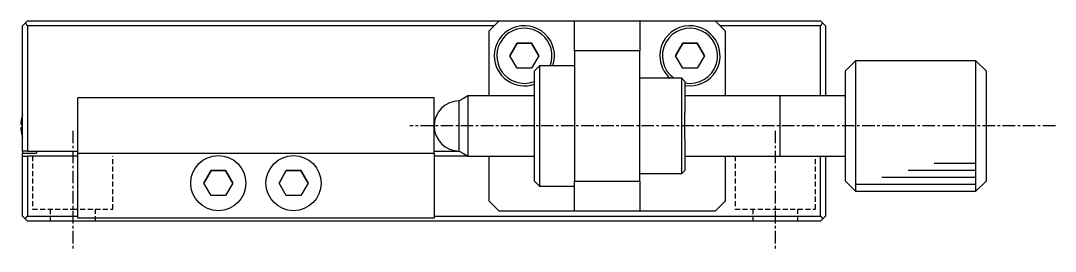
# Model space of a CAD drawing. Extents: x 587 to 873, y 180 to 423.
# Drawn here: x 690 to 793.1, y 227 to 250 of the extents above; entities that cross this region are included whole.
import ezdxf

# ---------------------------------------------------------------- set-up
doc = ezdxf.new("R2010")
doc.units = 0
doc.linetypes.add('CENTER', pattern=[2, 1.25, -0.25, 0.25, -0.25])
doc.linetypes.add('DASHED', pattern=[0.75, 0.5, -0.25])
doc.layers.get('0').update_dxf_attribs({"linetype": 'CONTINUOUS'})
doc.layers.add('CENTER', color=1, linetype='CENTER')

msp = doc.modelspace()

# ---------------------------------------------------------------- linework, layer by layer
at = {"color": 7, "linetype": 'CONTINUOUS'}
for p, q in [((690.21, 249.46), (690.46, 249.71)), ((690.46, 249.71), (690.71, 249.96)), ((690.46, 249.71), (690.71, 249.46)), ((690.71, 249.96), (737.71, 249.96)), ((737.71, 249.96), (736.71, 248.96)), ((737.71, 249.96), (745.21, 249.96)), ((745.21, 246.96), (745.21, 249.96)), ((745.21, 249.96), (751.71, 249.96)), ((751.71, 249.96), (759.21, 249.96)), ((751.71, 249.96), (751.71, 246.96)), ((759.21, 249.96), (769.71, 249.96)), ((760.21, 248.96), (759.21, 249.96)), ((769.71, 249.96), (769.96, 249.71)), ((769.71, 249.46), (769.96, 249.71)), ((769.96, 249.71), (770.21, 249.46)), ((690.21, 236.96), (690.21, 249.46)), ((737.21, 249.46), (690.71, 249.46)), ((690.71, 249.46), (690.71, 236.96)), ((736.71, 242.46), (736.71, 248.96)), ((769.71, 249.46), (759.71, 249.46)), ((760.21, 248.96), (760.21, 242.46)), ((769.71, 242.46), (769.71, 249.46)), ((770.21, 249.46), (770.21, 242.46)), ((739.49, 247.71), (738.77, 246.46)), ((738.77, 246.46), (739.49, 247.71)), ((740.93, 247.71), (739.49, 247.71)), ((739.49, 247.71), (740.93, 247.71)), ((741.65, 246.46), (740.93, 247.71)), ((740.93, 247.71), (741.65, 246.46)), ((755.99, 247.71), (755.27, 246.46)), ((755.27, 246.46), (755.99, 247.71)), ((757.43, 247.71), (755.99, 247.71)), ((755.99, 247.71), (757.43, 247.71)), ((758.15, 246.46), (757.43, 247.71)), ((757.43, 247.71), (758.15, 246.46)), ((739.49, 245.21), (738.77, 246.46)), ((741.65, 246.46), (740.93, 245.21)), ((745.21, 246.96), (745.21, 233.96)), ((751.71, 246.96), (745.21, 246.96)), ((751.71, 233.96), (751.71, 246.96)), ((755.99, 245.21), (755.27, 246.46)), ((758.15, 246.46), (757.43, 245.21)), ((741.71, 245.46), (741.21, 244.96)), ((745.21, 245.46), (741.71, 245.46)), ((741.71, 245.46), (741.71, 239.46)), ((773.21, 245.96), (772.21, 244.96)), ((785.21, 245.96), (773.21, 245.96)), ((773.21, 245.96), (773.21, 232.96)), ((786.21, 244.96), (785.21, 245.96)), ((785.21, 239.4), (785.21, 245.96)), ((740.93, 245.21), (739.49, 245.21)), ((741.21, 239.46), (741.21, 244.96)), ((757.43, 245.21), (755.99, 245.21)), ((772.21, 233.96), (772.21, 244.96)), ((786.21, 244.96), (786.21, 239.41)), ((755.91, 244.21), (751.71, 244.21)), ((756.21, 243.91), (755.91, 244.21)), ((755.91, 234.71), (755.91, 244.21)), ((756.21, 243.91), (756.21, 242.46)), ((756.21, 243.91), (756.21, 240.78)), ((734.58, 242.46), (734.14, 242.21)), ((741.21, 242.46), (734.58, 242.46)), ((734.58, 242.46), (734.58, 236.46)), ((765.71, 242.46), (756.21, 242.46)), ((765.72, 242.46), (765.71, 242.46)), ((765.71, 242.46), (765.71, 242.46)), ((772.21, 242.46), (765.71, 242.46)), ((765.71, 239.46), (765.71, 242.46)), ((731.21, 242.26), (695.71, 242.26)), ((695.71, 236.76), (695.71, 242.26)), ((731.21, 236.76), (731.21, 242.26)), ((734.14, 242.21), (733.71, 241.96)), ((733.71, 236.96), (733.71, 241.96)), ((690.14, 240.35), (690.14, 240.35)), ((756.21, 238.14), (756.21, 240.78)), ((690.02, 239.64), (690.14, 239.64)), ((690.14, 239.28), (690.02, 239.28)), ((741.21, 233.96), (741.21, 239.46)), ((741.71, 239.46), (741.71, 233.46)), ((765.71, 236.46), (765.71, 239.46)), ((785.21, 232.96), (785.21, 239.4)), ((786.21, 239.41), (786.21, 233.96)), ((690.14, 238.57), (690.14, 238.57)), ((756.21, 238.14), (756.21, 235.01)), ((690.21, 236.96), (690.21, 236.76)), ((690.71, 236.96), (690.21, 236.96)), ((690.21, 236.46), (690.21, 236.76)), ((690.21, 236.76), (691.61, 236.76)), ((690.21, 236.46), (690.71, 236.46)), ((690.21, 230.46), (690.21, 236.46)), ((690.71, 236.96), (695.71, 236.96)), ((690.71, 236.46), (690.71, 230.46)), ((695.71, 236.46), (690.71, 236.46)), ((691.61, 236.96), (691.61, 236.76)), ((695.71, 230.26), (695.71, 236.76)), ((695.71, 236.76), (731.21, 236.76)), ((731.21, 236.96), (733.71, 236.96)), ((731.21, 236.76), (731.21, 230.26)), ((734.58, 236.46), (731.21, 236.46)), ((733.71, 236.96), (734.14, 236.71)), ((734.14, 236.71), (734.58, 236.46)), ((734.58, 236.46), (741.21, 236.46)), ((736.71, 231.96), (736.71, 236.46)), ((756.21, 236.46), (765.72, 236.46)), ((756.21, 236.46), (756.21, 235.01)), ((760.21, 236.46), (760.21, 231.96)), ((765.71, 236.46), (772.21, 236.46)), ((769.71, 230.46), (769.71, 236.46)), ((770.21, 236.46), (770.21, 230.46)), ((708.99, 235.01), (708.27, 233.76)), ((708.27, 233.76), (708.99, 235.01)), ((710.43, 235.01), (708.99, 235.01)), ((708.99, 235.01), (710.43, 235.01)), ((711.15, 233.76), (710.43, 235.01)), ((710.43, 235.01), (711.15, 233.76)), ((716.49, 235.01), (715.77, 233.76)), ((715.77, 233.76), (716.49, 235.01)), ((717.93, 235.01), (716.49, 235.01)), ((716.49, 235.01), (717.93, 235.01)), ((718.65, 233.76), (717.93, 235.01)), ((717.93, 235.01), (718.65, 233.76)), ((751.71, 234.71), (755.91, 234.71)), ((755.91, 234.71), (756.21, 235.01)), ((708.99, 232.51), (708.27, 233.76)), ((711.15, 233.76), (710.43, 232.51)), ((716.49, 232.51), (715.77, 233.76)), ((718.65, 233.76), (717.93, 232.51)), ((741.21, 233.96), (741.71, 233.46)), ((741.71, 233.46), (745.21, 233.46)), ((745.21, 230.96), (745.21, 233.96)), ((745.21, 233.96), (751.71, 233.96)), ((751.71, 233.96), (751.71, 230.96)), ((772.21, 233.96), (773.21, 232.96)), ((785.21, 232.96), (786.21, 233.96)), ((710.43, 232.51), (708.99, 232.51)), ((717.93, 232.51), (716.49, 232.51)), ((773.21, 232.96), (785.21, 232.96)), ((736.71, 231.96), (737.71, 230.96)), ((745.21, 230.96), (737.71, 230.96)), ((751.71, 230.96), (745.21, 230.96)), ((759.21, 230.96), (751.71, 230.96)), ((759.21, 230.96), (760.21, 231.96)), ((690.46, 230.21), (690.21, 230.46)), ((690.46, 230.21), (690.71, 230.46)), ((690.71, 229.96), (690.46, 230.21)), ((690.71, 230.46), (695.71, 230.46)), ((769.71, 229.96), (690.71, 229.96)), ((731.21, 230.26), (695.71, 230.26)), ((731.21, 230.46), (769.71, 230.46)), ((769.71, 230.46), (769.96, 230.21)), ((769.96, 230.21), (769.71, 229.96)), ((770.21, 230.46), (769.96, 230.21))]:
    msp.add_line(p, q, dxfattribs=at)
at = {"color": 3, "linetype": 'DASHED'}
for p, q in [((691.21, 236.46), (691.21, 231.16)), ((699.21, 231.16), (699.21, 236.46)), ((761.21, 236.46), (761.21, 231.16)), ((769.21, 231.16), (769.21, 236.46)), ((691.21, 231.16), (695.21, 231.16)), ((692.96, 231.16), (692.96, 229.96)), ((695.21, 231.16), (699.21, 231.16)), ((697.46, 229.96), (697.46, 231.16)), ((761.21, 231.16), (765.21, 231.16)), ((762.96, 231.16), (762.96, 229.96)), ((765.21, 231.16), (769.21, 231.16)), ((767.46, 229.96), (767.46, 231.16))]:
    msp.add_line(p, q, dxfattribs=at)
at = {"color": 3, "linetype": 'CONTINUOUS'}
for p, q in [((778.44, 235.06), (785.21, 235.06)), ((781.05, 235.76), (785.21, 235.76)), ((775.82, 234.36), (785.21, 234.36)), ((773.21, 233.66), (785.21, 233.66))]:
    msp.add_line(p, q, dxfattribs=at)
at = {"color": 7, "linetype": 'CONTINUOUS'}
msp.add_polyline3d([(690.14, 239.64, 0), (690.14, 239.64, 0), (690.14, 239.63, 0), (690.14, 239.63, 0), (690.14, 239.63, 0), (690.14, 239.62, 0), (690.14, 239.62, 0), (690.14, 239.62, 0), (690.14, 239.62, 0), (690.14, 239.61, 0), (690.14, 239.61, 0), (690.14, 239.61, 0), (690.14, 239.6, 0), (690.14, 239.6, 0), (690.14, 239.6, 0), (690.14, 239.6, 0), (690.14, 239.59, 0), (690.14, 239.59, 0), (690.14, 239.59, 0), (690.14, 239.59, 0), (690.14, 239.58, 0), (690.14, 239.58, 0), (690.14, 239.58, 0), (690.14, 239.57, 0), (690.14, 239.57, 0), (690.14, 239.57, 0), (690.14, 239.57, 0), (690.14, 239.56, 0), (690.14, 239.56, 0), (690.14, 239.56, 0), (690.14, 239.56, 0), (690.14, 239.55, 0), (690.14, 239.55, 0), (690.14, 239.55, 0), (690.14, 239.54, 0), (690.14, 239.54, 0), (690.14, 239.54, 0), (690.14, 239.53, 0), (690.14, 239.53, 0), (690.14, 239.53, 0), (690.14, 239.53, 0), (690.14, 239.52, 0), (690.14, 239.52, 0), (690.14, 239.52, 0), (690.14, 239.51, 0), (690.14, 239.51, 0), (690.14, 239.51, 0), (690.14, 239.51, 0), (690.14, 239.5, 0), (690.14, 239.5, 0), (690.14, 239.5, 0), (690.14, 239.5, 0), (690.14, 239.49, 0), (690.14, 239.49, 0), (690.14, 239.49, 0), (690.14, 239.48, 0), (690.14, 239.48, 0), (690.14, 239.48, 0), (690.14, 239.48, 0), (690.14, 239.47, 0), (690.14, 239.47, 0), (690.14, 239.47, 0), (690.14, 239.47, 0), (690.14, 239.46, 0), (690.14, 239.46, 0), (690.14, 239.46, 0), (690.14, 239.45, 0), (690.14, 239.45, 0), (690.14, 239.45, 0), (690.14, 239.44, 0), (690.14, 239.44, 0), (690.14, 239.44, 0), (690.14, 239.44, 0), (690.14, 239.43, 0), (690.14, 239.43, 0), (690.14, 239.43, 0), (690.14, 239.43, 0), (690.14, 239.42, 0), (690.14, 239.42, 0), (690.14, 239.42, 0), (690.14, 239.41, 0), (690.14, 239.41, 0), (690.14, 239.41, 0), (690.14, 239.41, 0), (690.14, 239.4, 0), (690.14, 239.4, 0), (690.14, 239.4, 0), (690.14, 239.39, 0), (690.14, 239.39, 0), (690.14, 239.39, 0), (690.14, 239.39, 0), (690.14, 239.38, 0), (690.14, 239.38, 0), (690.14, 239.38, 0), (690.14, 239.38, 0), (690.14, 239.37, 0), (690.14, 239.37, 0), (690.14, 239.37, 0), (690.14, 239.36, 0), (690.14, 239.36, 0), (690.14, 239.36, 0), (690.14, 239.35, 0), (690.14, 239.35, 0), (690.14, 239.35, 0), (690.14, 239.35, 0), (690.14, 239.34, 0), (690.14, 239.34, 0), (690.14, 239.34, 0), (690.14, 239.34, 0), (690.14, 239.33, 0), (690.14, 239.33, 0), (690.14, 239.33, 0), (690.14, 239.32, 0), (690.14, 239.32, 0), (690.14, 239.32, 0), (690.14, 239.32, 0), (690.14, 239.31, 0), (690.14, 239.31, 0), (690.14, 239.31, 0), (690.14, 239.3, 0), (690.14, 239.3, 0), (690.14, 239.3, 0), (690.14, 239.3, 0), (690.14, 239.29, 0), (690.14, 239.29, 0), (690.14, 239.29, 0), (690.14, 239.28, 0), (690.14, 239.28, 0), (690.14, 239.28, 0)], dxfattribs=at)
for centre in [(709.71, 233.76), (717.21, 233.76)]:
    msp.add_circle(centre, 2.75, dxfattribs=at)
for centre, radius, start, end in [((740.21, 246.46), 3, 340.5288, 180), ((740.21, 246.46), 2.75, 338.6763, 270), ((756.71, 246.46), 3, 260.4059, 180), ((756.71, 246.46), 2.75, 259.5243, 234.9032), ((740.21, 246.46), 3, 180, 289.4712), ((756.71, 246.46), 3, 180, 228.5904), ((740.21, 246.46), 2.75, 270, 291.3237), ((733.71, 239.46), 2.5, 90, 180), ((693.21, 239.46), 3.19, 163.8933, 176.7703), ((693.21, 239.46), 3.2, 159.6359, 163.8775), ((693.21, 239.46), 3.19, 183.2297, 196.1067), ((733.71, 239.46), 2.5, 180, 270), ((693.21, 239.46), 3.2, 196.1225, 200.3641)]:
    msp.add_arc(centre, radius, start, end, dxfattribs=at)
at = {"layer": 'CENTER', "color": 1, "linetype": 'CENTER'}
for p, q in [((793.12, 239.46), (728.81, 239.46)), ((695.21, 238.99), (695.21, 226.96)), ((765.21, 238.99), (765.21, 226.96))]:
    msp.add_line(p, q, dxfattribs=at)

doc.saveas('drawing.dxf')
